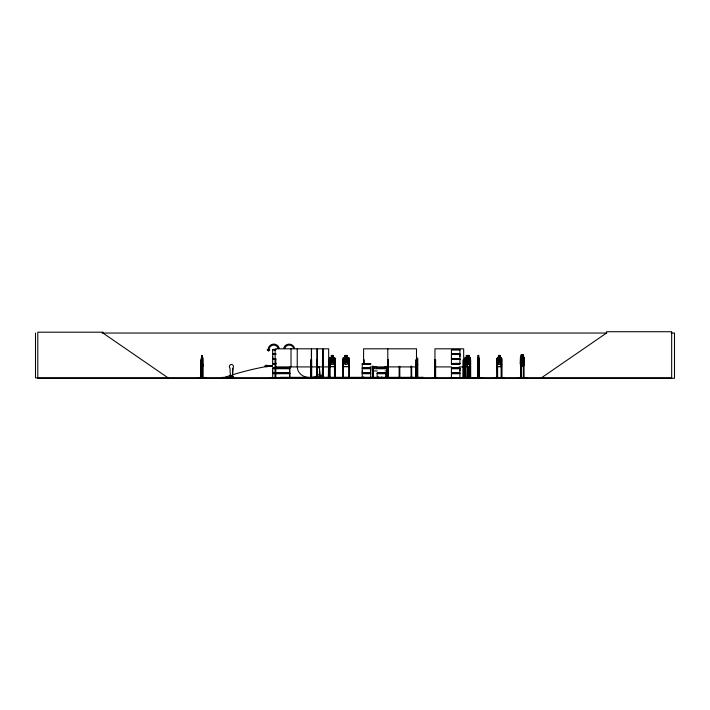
<?xml version="1.0" encoding="UTF-8"?>
<svg xmlns="http://www.w3.org/2000/svg" width="710" height="710" viewBox="0 0 710 710"><rect width="100%" height="100%" fill="white"/><g stroke="black" fill="none" stroke-linecap="round" stroke-linejoin="round"><path stroke-width="1.06" d="M280.991 372.874L272.667 372.874L272.675 370.798M275.808 358.639L272.667 358.639L272.675 356.562M362.251 372.874L362.251 368.712L370.718 368.712L370.709 372.874L362.251 372.874L362.26 370.798M370.709 370.798L370.709 368.712M451.445 372.874L451.445 368.712L459.911 368.712L459.903 372.874L451.445 372.874L451.453 370.798M451.445 358.639L451.445 354.485L459.911 354.485L459.903 358.639L451.445 358.639L451.453 356.562M459.903 370.798L459.903 368.712M459.903 356.562L459.903 354.485M266.853 365.969L266.853 365.171L266.853 366.866L266.853 366.067L272.507 366.209M272.507 365.854L266.853 365.854M276.909 377.889L270.066 377.525L292.804 377.56L270.128 377.56M322.651 377.081L324.248 377.179M230.359 377.028L232.454 377.028L232.818 368.312A2.263 2.032 -90 0 0 232.88 365.109A2.263 2.032 -90 0 0 229.996 365.109A2.263 2.032 -90 0 0 229.996 368.312L230.422 377.028M232.454 377.028L232.88 368.312M322.1 377.028L322.597 368.312A2.263 2.183 -90 0 0 323.236 366.706M308.033 377.551L336.877 377.844M478.895 366.635L479.037 364.416L478.975 366.635L477.83 366.635M202.616 366.564L202.625 357.662M202.874 364.416L202.625 366.635L201.329 366.635L201.178 364.416L201.418 366.564M474.528 377.56L482.569 377.56M231.575 376.043C232.161 375.412 231.442 375.528 231.584 376.043M231.984 376.016C231.176 375.093 231.939 376.531 231.895 375.51M231.646 375.537L232.028 376.043M197.717 377.56L205.989 377.897M320.441 375.847L320.885 375.537L320.627 376.043M320.521 375.634L321.035 375.776L320.432 375.705M231.717 375.705L231.682 375.634M320.831 375.546L320.503 375.972M321.222 375.847L320.592 375.705L321.097 375.901M320.769 375.581L320.583 375.909M321.026 376.007L321.026 376.043M362.224 377.889L362.251 373.708L370.718 373.708L370.718 377.72L362.189 377.747M459.92 363.706L451.356 363.582L459.92 363.493M451.418 377.889L451.453 373.708L459.911 373.708L459.911 377.72L451.382 377.747M522.658 365.978L522.986 357.787L522.951 363.751M522.72 365.978L523.048 363.768M524.202 363.777L524.131 357.796L523.811 365.996L520.412 365.978M202.599 362.632L202.323 364.416L201.8 364.416L201.711 355.435L202.341 355.435L202.599 358.479L202.634 377.897M469.301 357.662L470.481 358.443L470.029 366.635L465.236 366.635L464.748 364.425L465.325 366.564L470.073 366.564M517.617 377.889L526.847 377.844M523.882 377.844L523.829 359.81L523.35 359.81L523.323 377.897M477.91 357.662L477.901 366.635M470.091 377.844L470.135 359.81L470.65 359.81L470.686 377.897M501.127 366.635L501.721 358.443L501.109 357.662M231.904 375.652L231.504 375.705M523.625 361.985L523.146 363.768L522.258 363.768L521.779 357.831L522.294 354.787M521.149 362.934L521.442 360.352C518.504 357.121 523.705 356.66 522.782 359.863L523.545 357.787L523.625 377.897M333.238 357.662L334.517 357.662L335.191 358.443L335.155 364.425L334.454 366.564L330.052 366.564M334.499 366.635L335.191 364.425M467.162 377.844L467.491 357.662M494.559 377.844L504.233 377.56M387.012 370.904L387.802 368.756L387.065 370.975L385.113 370.904M389.843 377.844L377.143 377.889M389.852 377.56L377.17 377.605M432.825 377.853L437.058 377.897M432.86 377.56L437.049 377.525M437.023 377.56L432.86 377.809M349.418 364.425L348.654 366.635L343.427 366.635L342.735 364.425M416.93 366.564L417.666 364.416M416.983 366.635L417.746 364.425M327.203 377.889L327.097 377.365M320.707 375.83L321.044 375.67M520.492 356.997L520.483 365.978M520.51 357.077L520.19 363.768M521.309 357.84L521.575 357.015L521.371 363.768M371.357 377.56L389.888 377.897M467.189 361.505L465.822 363.671L466.852 361.017L465.866 358.47L467.162 360.511M320.911 375.723L320.574 375.865M373.93 367.78L374.578 367.984L375.35 366.537M272.764 377.889L272.675 373.708L280.991 373.708M275.036 377.551L275.169 348.814L311.362 348.814L311.45 377.897M342.566 377.844L342.628 377.241M363.484 377.844L363.662 377.241M410.895 377.844L410.957 377.241M386.666 366.964L385.636 368.747L377.161 368.712M464.793 377.897L464.748 358.452L465.245 357.662L466.372 357.662M464.935 377.897L465.298 357.662M501.18 366.635L497.435 366.635L496.947 358.452L497.497 357.662L498.571 357.662M468.254 355.435L468.289 357.733L467.668 358.479L468.227 364.416L469.266 364.416L469.825 362.632L469.266 355.506M223.26 377.88L222.434 377.365L229.188 377.605M225.114 377.88L224.724 377.889M230.43 376.424L230.271 377.889M230.794 377.871L230.998 377.738M319.802 377.365L319.802 376.424L319.065 376.424L318.808 377.871L319.376 377.889M321.736 377.738L322.597 377.862L322.464 359.81L323.21 359.81L323.219 377.897M323.645 377.889L323.822 377.365M324.204 377.871L324.426 377.738M378.803 377.702L379.424 377.88L378.918 377.241M380.489 377.889L381.066 377.542M541.322 377.897L606.5 333.043L606.5 331.721L671.669 331.721L671.669 377.897L35.5 377.897L35.5 333.043M225.292 377.897L225.682 377.897M233.679 377.897L233.483 376.424L232.436 376.424M319.669 377.738L319.065 377.605M324.248 377.897L323.822 377.605M377.418 368.046L376.087 366.537M102.133 333.043L606.837 333.043M671.172 333.043L674.5 333.043L674.5 378.279L37.79 378.279L37.79 332.191L102.968 332.191L102.968 333.043L168.137 377.897M272.658 349.471L275.808 349.462M451.436 349.471L459.92 349.471M275.808 349.639L272.658 349.622L272.675 353.651L275.808 353.651M272.675 349.888L275.817 349.888M451.453 349.888L459.903 349.888M272.613 353.935L275.791 353.935M451.382 353.935L459.965 353.935M272.613 354.192L275.791 354.192M451.382 354.192L459.965 354.192M275.808 354.485L272.667 354.485L272.667 358.639M523.243 354.787L521.078 354.778L520.634 361.976L521.104 363.751L522.001 363.751L522.471 361.976L522.028 354.778L522.223 357.015M469.363 355.435L468.192 355.435L468.227 357.733M201.729 355.506L202.323 355.506M331.392 355.506L333.221 355.506M347.119 355.506L345.042 355.506L345.042 357.733L343.924 358.479L343.924 362.632L345.042 364.416L347.119 364.416L348.228 362.632L348.228 358.479L347.119 357.733L347.19 355.435L344.962 355.435L344.962 357.662L343.445 357.662L342.735 358.452L342.77 377.897M466.372 355.506L467.899 355.506M468.227 355.506L469.328 355.506M478.158 355.506L478.655 355.506M498.571 355.506L500.097 355.506M202.226 355.879L202.226 356.624M520.421 356.997L523.865 357.015L524.166 357.831M201.782 357.662L201.178 358.488L201.196 377.897M331.366 357.662L330.026 357.662L329.422 358.452L330.097 357.733L334.49 357.733L335.093 358.479L335.049 377.897M347.19 357.662L348.628 357.662L349.418 358.443L349.471 377.844M467.428 357.662L468.254 357.662M478.221 357.662L477.688 358.452L477.794 377.897M478.602 357.662L479.108 358.479L479.126 377.897M500.097 357.662L501.162 357.662M201.347 357.733L202.687 357.733M343.48 357.733L348.601 357.733L349.347 358.479M465.272 357.733L470.073 357.733M477.839 357.733L478.957 357.733M497.47 357.733L501.145 357.733M202.891 358.443L202.856 377.897M479.126 358.443L478.975 377.897M496.947 358.452L497.089 377.897M501.721 358.443L501.588 377.897M467.846 358.479L466.372 358.479L466.372 362.632L467.846 362.632M272.613 358.932L275.791 358.932M451.382 358.932L459.965 358.932M272.613 359.189L275.791 359.189M451.382 359.189L459.965 359.189M275.808 359.482L272.667 359.482L272.667 363.484L275.817 363.378L272.587 363.6L275.808 363.662M275.169 359.81L275.782 359.81L275.782 377.897M317.334 359.81L316.74 359.81L316.722 377.897M328.659 359.81L328.322 377.897M335.093 359.81L334.445 359.81L334.508 377.897M342.699 359.81L343.312 359.81L343.383 377.897M349.347 359.81L348.734 359.81L348.663 377.897M363.591 359.81L364.212 359.81L364.212 364.168M387.793 359.81L388.423 359.81L388.476 377.897M417.666 359.81L417.054 359.81L416.983 377.897M434.964 359.81L435.594 359.81L435.647 377.897M464.775 359.81L465.37 359.81L465.423 377.897M467.118 359.81L467.633 359.81M478.984 359.81L479.206 377.897M496.973 359.81L497.568 359.81L497.621 377.897M521.246 359.81L520.767 359.81L520.767 377.897L521.3 377.241M478.158 362.632L478.158 358.426L478.469 360.511C479.064 352.905 479.064 369.36 478.469 361.505L478.105 363.706L478.087 358.47L478.123 377.897L478.167 377.241L477.697 377.897M362.242 363.706L370.726 363.706M272.658 363.875L275.808 363.875M370.726 363.848L362.242 363.857L362.26 367.878L370.718 367.878M451.436 363.848L459.92 363.875M272.675 364.115L275.817 364.115M362.26 364.115L370.709 364.115M451.453 364.115L459.903 364.115M330.043 366.635L329.422 364.425L330.008 366.635L334.534 366.635M467.846 364.416L466.372 364.416L465.582 362.632L465.582 358.479L466.372 357.733L466.372 355.435M501.721 364.425L501.091 366.564L497.47 366.564M201.347 366.564L202.687 366.564M343.48 366.564L348.601 366.564M477.839 366.564L478.957 366.564M275.169 366.91L311.362 366.91M311.521 366.91L317.059 366.91M317.246 366.91L322.784 366.91M323.121 366.91L328.659 366.91M370.176 366.91L416.504 366.91M434.964 366.91L451.524 366.91M459.255 366.91L463.674 366.91M272.667 367.878L280.991 367.878M281.391 367.878L289.715 367.878M377.161 367.878L385.628 367.878M451.445 367.878L459.911 367.878M272.613 368.17L281.045 368.17M281.337 368.17L289.769 368.17M362.189 368.17L370.771 368.17M377.108 368.17L385.69 368.17M451.382 368.17L459.965 368.17M318.861 366.706A2.263 2.183 -90 0 0 319.5 368.312L319.953 377.028L322.145 377.028M272.613 368.428L281.045 368.428M281.337 368.428L289.769 368.428M362.189 368.428L370.771 368.428M377.108 368.428L385.69 368.428M451.382 368.428L459.965 368.428M289.147 368.641L289.618 368.641M280.991 368.712L272.667 368.712L272.667 372.874M281.391 368.712L289.715 368.712M376.717 368.747L374.765 368.747L373.717 366.964M377.179 370.975L373.22 370.975L372.572 368.756L373.3 370.904M281.391 372.874L289.715 372.874M377.161 372.874L385.628 372.874M272.613 373.158L281.045 373.158M281.337 373.158L289.769 373.158M362.189 373.158L370.771 373.158M377.108 373.158L385.69 373.158M451.382 373.158L459.965 373.158M272.613 373.416L281.045 373.416M281.337 373.416L289.769 373.416M362.189 373.416L370.771 373.416M377.108 373.416L385.69 373.416M451.382 373.416L459.965 373.416M281.391 373.708L289.715 373.708M320.689 375.546L321.222 375.705M322.828 376.424L322.091 376.424L322.1 377.605M226.499 377.179L228.008 377.179M200.868 377.241L201.356 377.241M202.368 377.241L202.856 377.241M229.854 377.365L233.244 377.365L233.244 376.424M275.098 377.241L275.853 377.241L275.853 377.897M434.902 377.241L435.656 377.241M463.133 377.241L463.878 377.241M464.713 377.241L465.432 377.241M467.065 377.241L467.668 377.844M469.7 377.241L468.973 377.241L468.982 377.897M470.082 377.241L470.703 377.241M478.93 377.241L479.365 377.897M497.63 377.241L496.911 377.241L496.92 377.897M501.899 377.241L501.171 377.241L501.349 377.897M523.297 377.241L523.882 377.241M292.804 377.525L286.023 377.897M343.383 377.427L348.663 377.427M411.711 377.427L418.767 377.844M461.793 377.853L473.552 377.844M362.26 377.605L370.709 377.605M451.453 377.605L459.903 377.605M326.635 377.88L326.289 377.365M417.799 377.844L417.746 358.443L416.956 357.662M311.512 377.844L311.521 348.814L317.059 348.814L316.962 377.897M232.915 377.738L233.475 377.605L222.195 377.871L233.244 377.871M467.446 377.853L467.428 359.81M467.242 377.844L467.322 359.81M467.846 357.733L468.627 358.479M521.149 357.884L521.104 361.976L522.001 361.976L522.001 357.813L522.596 360.369L521.974 363.023L522.8 360.858L523.572 363.058L522.986 360.378L523.598 357.911L523.181 354.787M385.077 366.537L385.849 367.984L386.462 367.78M470.02 357.662L470.437 377.897L470.481 377.241M523.794 357.015L524.104 357.831M522.711 356.997L523.048 357.787L522.649 356.997M467.508 366.564L467.18 364.416L467.482 366.635M521.273 357.805L521.637 365.996M521.273 363.777L521.566 365.996M477.936 362.632L478.584 364.416L478.602 355.435M319.464 368.312L319.917 377.028M523.563 359.81L523.563 361.931M523.563 365.126L523.536 377.897M521.246 365.126L521.273 377.897M521.06 377.241L521.06 377.897M521.034 359.81L520.98 377.897M501.837 377.897L501.837 359.81L501.233 359.81L501.189 377.897M501.721 377.241L501.81 377.897M501.402 359.81L501.473 377.897M500.097 357.733L500.142 355.435L498.518 355.435L497.781 362.632L498.571 364.416L500.044 364.416L500.825 362.632L500.825 358.479L500.044 357.733L500.044 355.506M498.624 355.506L498.624 357.733M497.399 359.81L497.453 377.897M497.302 377.241L497.328 377.897M497.133 359.81L497.213 377.897M478.655 357.733L478.673 355.435L478.141 355.435L477.892 377.897M478.221 355.435L478.229 357.733M470.304 377.241L470.304 377.897M469.638 366.191L469.638 377.897M469.47 366.191L469.47 377.897M469.301 355.435L469.328 357.733M469.372 377.241L469.39 377.897M469.203 366.191L469.15 377.897M469.035 366.191L469.035 377.897M467.899 357.733L467.899 355.435L466.319 355.435L466.319 357.662M467.633 366.191L467.641 377.897M465.201 359.81L465.254 377.897M465.103 377.241L465.13 377.897M463.87 377.897L463.816 359.81L463.186 359.81L463.133 377.897M463.728 377.897L463.674 348.814L434.964 348.814L434.902 377.897M463.594 377.241L463.577 377.897M463.435 377.241L463.408 377.897M463.337 359.81L463.275 377.897M435.443 359.81L435.505 377.897M435.363 377.241L435.345 377.897M435.203 377.241L435.186 377.897M435.106 359.81L435.052 377.897M423.311 377.897L423.311 377.338L280.281 377.338L280.281 377.897M421.988 377.338L421.988 377.897M417.595 377.241L417.595 377.897M417.125 377.241L417.125 377.897M416.646 377.897L416.646 359.81L416.024 359.81L415.962 377.897M416.424 377.241L416.406 377.897L416.504 348.814L363.591 348.814L363.6 364.168M416.264 377.241L416.246 377.897M416.166 359.81L416.113 377.897M411.64 366.191L411.711 377.897M411.569 377.241L411.569 377.897M411.028 366.191L411.099 377.897M399.783 366.342L399.836 377.897M399.712 377.241L399.712 377.897M399.366 377.338L399.366 377.897M399.242 377.241L399.242 377.897M399.171 366.342L399.1 377.897M388.272 359.81L388.334 377.897M388.201 377.241L388.175 377.897M387.935 359.81L388.033 377.897M387.793 348.814L387.829 377.897M387.678 366.191L387.642 377.897M387.598 366.191L387.518 377.897M387.198 377.241L387.198 377.897M385.69 377.809L385.628 373.708L377.161 373.708L377.161 377.72M382.042 377.241L382.104 377.897M381.998 377.897L381.882 377.241L381.865 377.897M381.43 377.241L381.439 377.897L381.323 377.241M378.9 377.241L378.838 377.897M378.758 377.241L378.749 377.897M378.43 377.241L378.439 377.897M378.261 377.241L378.279 377.897M373.336 377.241L373.336 377.897L373.185 366.191M373.114 377.241L373.096 377.897M372.697 366.191L372.777 377.897M372.617 366.191L372.652 377.897M364.274 377.427L364.274 377.897M364.141 377.241L364.203 377.897M363.52 377.241L363.502 377.897M363.342 377.338L363.342 377.897M349.276 377.241L349.276 377.897M348.796 377.241L348.796 377.897M343.241 377.241L343.241 377.897M335.155 377.241L335.155 377.897M334.969 359.81L334.871 377.897M334.561 359.81L334.641 377.897M334.383 377.241L334.383 377.897M333.176 355.506L333.176 357.733M331.428 355.506L331.428 357.733L330.478 358.479L330.478 362.632L331.428 364.416L333.221 364.416L334.17 362.632L334.17 358.479L333.221 357.733L333.283 355.435L331.33 355.435L331.392 357.733M329.972 377.241L329.972 377.897M329.848 377.897L329.91 359.81L329.262 359.81L329.307 377.897M329.786 359.81L329.715 377.897M329.52 364.416L329.52 358.488L329.387 377.897M329.2 377.241L329.2 377.897M328.677 377.897L328.659 348.814L323.121 348.814L323.112 377.897M328.561 359.81L328.552 377.897M328.268 377.241L328.304 377.897M322.881 359.81L322.988 377.897M322.775 377.897L322.784 348.814L317.246 348.814L317.343 377.897L317.397 377.241M322.695 359.81L322.686 377.897M322.34 376.424L322.402 377.897M321.248 377.365L321.248 375.386L320.201 375.386L320.245 377.365M321.204 375.386L321.204 377.365M319.553 376.424L319.553 377.605M319.322 376.424L319.322 377.365M318.107 377.338L318.107 377.897M317.104 359.81L317.121 377.897M316.829 359.81L316.837 377.897M311.628 377.897L311.61 359.81L310.749 359.81L310.82 377.897M311.291 359.81L311.291 377.897M310.678 377.241L310.678 377.897M297.241 348.814L297.241 366.91M291.02 348.814L291.02 366.91M289.715 366.591L289.786 377.897M289.618 366.529L289.644 377.897M281.595 377.338L281.595 377.897M275.24 377.241L275.24 377.897M272.507 365.499L272.507 366.537M232.436 377.365L232.418 375.386L231.416 375.386L231.416 377.365M231.487 375.386L231.487 377.365M230.661 377.365L230.661 376.424L229.614 376.424L229.614 377.605M224.6 377.605L224.6 377.365A290.612 290.505 90 0 1 230.652 375.377M202.572 366.191L202.572 377.897M202.421 366.191L202.403 377.897M202.27 355.435L202.243 357.733M201.32 377.897L201.303 359.81L200.903 377.897M201.072 359.81L201.09 377.897M232.392 374.836A290.612 290.505 90 0 1 266.862 366.44M319.456 374.028A12.54 10.233 0 0 1 305.247 376.859A12.54 10.233 0 0 1 297.41 366.768M279.296 348.308A5.698 5.698 0 0 0 268.087 349.79L267.146 349.79L268.513 351.104L269.889 349.79L268.939 349.79A4.757 4.757 0 0 1 278.293 348.557M283.609 348.308A5.698 5.698 0 0 1 294.623 348.308M284.612 348.557A4.757 4.757 0 0 1 293.807 348.557M265.345 365.801C265.354 368.765 265.354 363.848 265.345 365.801M202.448 363.582L201.968 361.505C201.329 369.156 201.276 353.101 201.959 360.511L202.403 358.435L202.448 363.582M469.807 363.582L468.84 361.505L467.872 363.671L468.6 361.017L467.961 358.435L468.822 360.511L469.763 358.47L469.061 361.026L469.807 363.582M500.754 363.582L500.248 363.653L499.387 361.505L498.021 363.671L499.05 361.017L498.065 358.47L499.361 360.511L500.701 358.47L499.698 361.026L500.754 363.582M333.948 363.582L333.292 363.591L332.28 361.505C331.659 365.055 329.183 363.697 331.872 361.017C329.342 358.497 331.597 357.112 332.253 360.511C332.875 357.112 335.28 358.479 332.662 361.026L333.948 363.582M348.024 363.582L347.27 363.591L346.089 361.505C345.246 364.869 342.495 364.203 345.61 361.017C342.664 358.461 345.291 357.13 346.045 360.511C346.888 357.308 349.551 357.982 346.533 361.026L348.024 363.582M459.92 349.622L451.436 349.631L451.453 353.651L459.911 353.651L459.911 349.639M521.841 355.222L521.264 355.222L521.264 355.958L521.841 355.958L521.841 355.222M522.986 355.231L522.418 355.231L522.418 355.976L522.986 355.976L522.986 355.231M332.901 355.879L331.748 355.879L331.748 356.624L332.901 356.624L332.901 355.879M346.746 355.879L345.406 355.879L345.406 356.624L346.746 356.624L346.746 355.879M467.579 355.879L466.639 355.879L466.639 356.624L467.579 356.624L467.579 355.879M469.079 355.879L468.414 355.879L468.414 356.624L469.079 356.624L469.079 355.879M499.778 355.879L498.837 355.879L498.837 356.624L499.778 356.624L499.778 355.879M523.146 357.831L522.258 357.831L522.258 361.985L523.146 361.985L523.146 357.831M202.323 358.479L201.8 358.479L201.8 362.632L202.323 362.632L202.323 358.479M333.221 358.479L331.428 358.479L331.428 362.632L333.221 362.632L333.221 358.479M347.119 358.479L345.042 358.479L345.042 362.632L347.119 362.632L347.119 358.479M469.266 358.479L468.227 358.479L468.227 362.632L469.266 362.632L469.266 358.479M500.044 358.479L498.571 358.479L498.571 362.632L500.044 362.632L500.044 358.479M459.911 359.482L451.445 359.482L451.445 363.484L459.903 363.378L459.911 359.482M469.523 358.443L468.964 357.662L469.47 358.479M387.065 377.897L387.11 366.191L387.039 377.897"/></g></svg>
